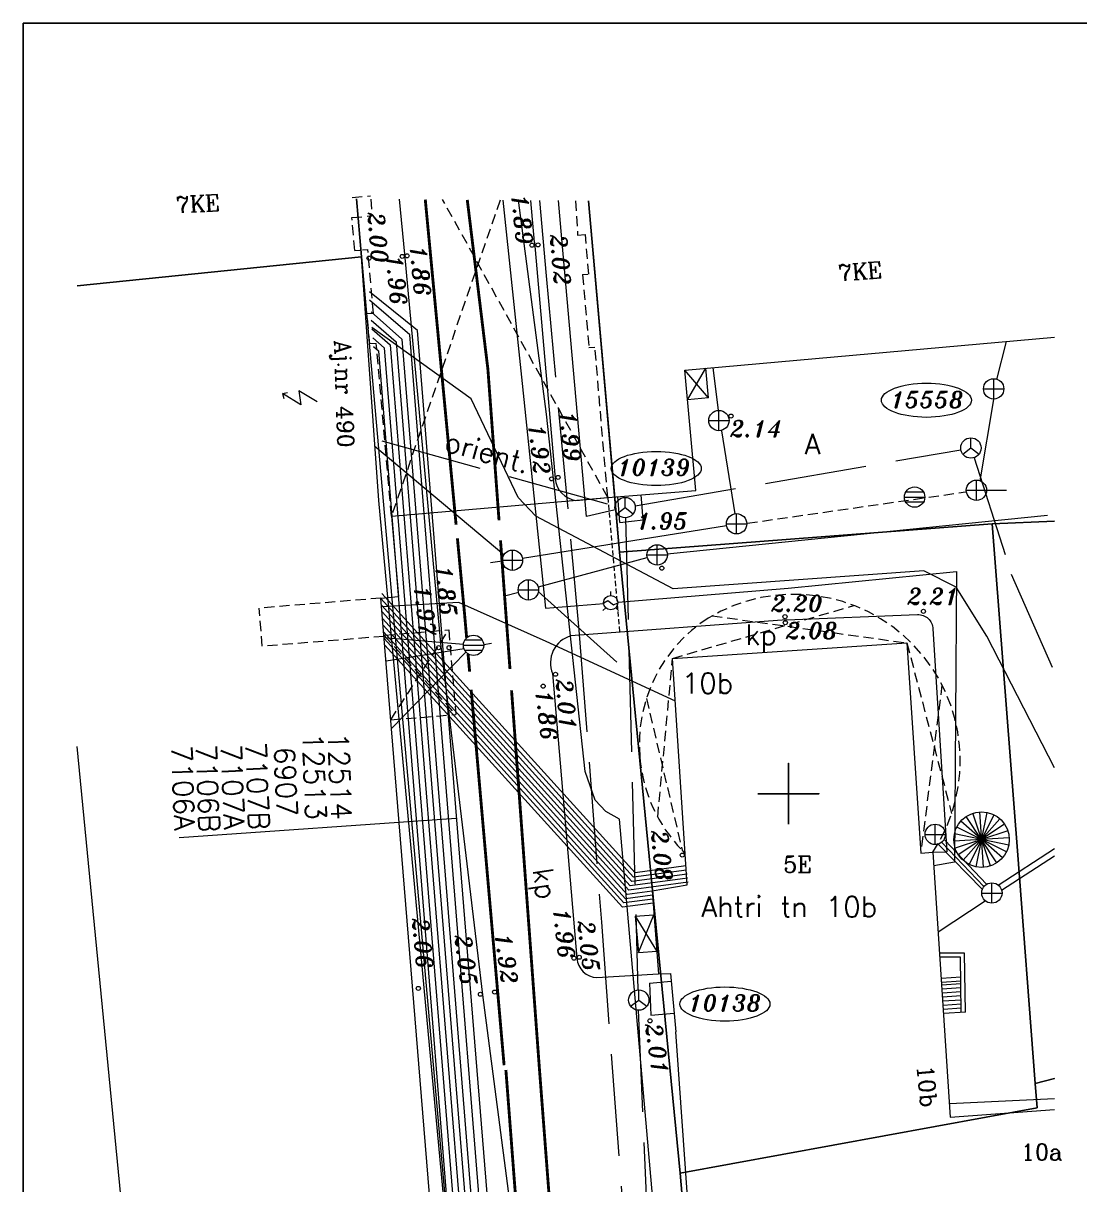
# Model space of a CAD drawing. Extents: x 543262 to 543352, y 6589145 to 6589288.
# Drawn here: x 543262.4 to 543314.3, y 6589230.8 to 6589287.9 of the extents above; entities that cross this region are included whole.
import ezdxf
from ezdxf.enums import TextEntityAlignment as Align

# ---------------------------------------------------------------- set-up
doc = ezdxf.new("R2010")
doc.units = 0
doc.header["$MEASUREMENT"] = 0
for name, pattern in [('DASHED', [0.75, 0.5, -0.25]), ('EHITATAV', [5, 3, -2]), ('HIDDEN', [0.375, 0.25, -0.125]), ('SIDE', [13, 5, -0.75, -0.75, 5, -1.5]), ('VARJUALUNE', [2.5, 2, -0.5]), ('VESI', [13, 5, -0.75, -0.75, 5, -1.5])]:
    doc.linetypes.add(name, pattern=pattern)
doc.layers.add('&rist', color=7, linetype='Continuous')
doc.layers.add('raam', color=7, linetype='Continuous')
for name, color, linetype, lineweight, plot in [('EHITISED', 7, 'Continuous', 0, False), ('GAASIKAEV', 7, 'Continuous', 0, False), ('GAASITRASS', 7, 'Continuous', 0, False), ('KAEVU NR.', 7, 'Continuous', 0, False), ('KANALIKAEV', 7, 'Continuous', 0, False), ('KANALITRASS', 7, 'Continuous', 0, False), ('KPKAABEL', 7, 'Continuous', 0, False), ('KÕRGUS', 7, 'Continuous', 0, False), ('MPKAABEL', 7, 'Continuous', 0, False), ('PIIR', 7, 'Continuous', 0, False), ('SADEVETEKAEV', 7, 'Continuous', 0, False), ('SIDEKAABEL', 4, 'Continuous', 0, False), ('SIDEKAEV', 4, 'Continuous', 0, False), ('SIDETRASS', 4, 'Continuous', 0, False), ('TEE', 7, 'Continuous', 0, False), ('VEETRASS', 7, 'Continuous', 0, False)]:
    doc.layers.add(name, color=color, linetype=linetype, lineweight=lineweight, plot=plot)
doc.styles.add('ITALICT', font='ITALICT')
doc.styles.add('ROMANC', font='ROMANC')
doc.styles.add('TXT', font='txt.shx')

# ---------------------------------------------------------------- blocks, each defined once
blk = doc.blocks.new('KK')
at = {"layer": 'KANALIKAEV', "color": 7, "linetype": 'Continuous', "lineweight": 0}
for p, q in [((-1, 0), (1, 0)), ((0, -1), (0, 1))]:
    blk.add_line(p, q, dxfattribs=at)
blk.add_circle((0, 0), 1, dxfattribs=at)
blk = doc.blocks.new('KR')
at = {"layer": 'SADEVETEKAEV', "color": 7, "linetype": 'Continuous', "lineweight": 0}
for p, q in [((-1, 0), (1, 0)), ((0.86, 0.5), (-0.86, 0.5)), ((0.86, -0.5), (-0.86, -0.5))]:
    blk.add_line(p, q, dxfattribs=at)
blk.add_circle((0, 0), 1, dxfattribs=at)
blk = doc.blocks.new('GSIIBE')
at = {"layer": 'GAASIKAEV', "color": 4, "linetype": 'Continuous', "lineweight": 0}
for p, q in [((-0.346, 0), (-0.139, 0.104)), ((-0.139, 0.104), (0.139, -0.104)), ((0, 0.35), (0, 0.547)), ((0.139, -0.104), (0.346, 0)), ((-0.247, -0.247), (-0.387, -0.387)), ((0.247, -0.247), (0.387, -0.387))]:
    blk.add_line(p, q, dxfattribs=at)
blk.add_circle((0, 0), 0.35, dxfattribs=at)
blk = doc.blocks.new('KS')
at = {"layer": 'SIDEKAEV', "color": 6, "linetype": 'Continuous', "lineweight": 0}
for p, q in [((-0.8, -0.6), (0, 0)), ((0, 0), (0, 1)), ((0, 0), (0.8, -0.6))]:
    blk.add_line(p, q, dxfattribs=at)
blk.add_circle((0, 0), 1, dxfattribs=at)
blk = doc.blocks.new('ALJAAM')
at = {"layer": 'EHITISED', "color": 5, "linetype": 'Continuous', "lineweight": 0}
for p, q in [((0, 3.5), (-0.65, 1.5)), ((-0.65, 1.5), (0.65, 2)), ((0.65, 2), (0, 0)), ((0.65, 2), (0, 0)), ((0, 0), (-0.23, 0.45)), ((0, 0), (0.45, 0.23))]:
    blk.add_line(p, q, dxfattribs=at)

msp = doc.modelspace()

# ---------------------------------------------------------------- linework, layer by layer
at = {"layer": '&rist'}
msp.add_lwpolyline([(543298.5, 6589250), (543301.5, 6589250), (543300, 6589250), (543300, 6589251.5), (543300, 6589248.5)], dxfattribs=at)
at = {"layer": 'EHITISED', "color": 5, "linetype": 'DASHED', "lineweight": 0}
for p, q in [((543278.574, 6589279.296, 1.968), (543279.48, 6589279.373, 1.968)), ((543279.49, 6589279.214, 1.969), (543279.539, 6589278.388, 1.972)), ((543285.834, 6589279.161, 1.264), (543280.499, 6589263.64)), ((543291.124, 6589264.562), (543283.016, 6589279.185, 1.262)), ((543289.537, 6589279.131), (543289.646, 6589277.435)), ((543278.557, 6589278.302, 1.972), (543279.539, 6589278.388, 1.972)), ((543278.699, 6589276.688, 1.974), (543278.557, 6589278.302, 1.972)), ((543289.646, 6589277.435), (543290.022, 6589277.467)), ((543290.19, 6589275.529, 0.927), (543290.026, 6589277.467, 1.091)), ((543279.623, 6589273.598, 1.979), (543279.347, 6589276.745, 1.974)), ((543289.892, 6589275.504), (543290.203, 6589271.916)), ((543279.624, 6589273.598, 1.981), (543279.305, 6589273.57, 1.981)), ((543279.434, 6589272.096, 1.981), (543279.305, 6589273.57, 1.979)), ((543279.753, 6589272.124, 1.981), (543279.434, 6589272.096, 1.981)), ((543280.499, 6589263.64), (543279.753, 6589272.124, 1.981)), ((543290.203, 6589271.916), (543290.494, 6589271.941)), ((543291.124, 6589264.562), (543290.496, 6589271.941, 0.624)), ((543279.985, 6589259.609, 0.349), (543274.005, 6589259.122, 0.349)), ((543274.158, 6589257.244), (543274.005, 6589259.122)), ((543294.311, 6589256.651), (543303.215, 6589259.247)), ((543296.254, 6589258.743), (543305.819, 6589257.412)), ((543280.133, 6589257.789, 7.098), (543283.32, 6589258.049, 3.235)), ((543280.471, 6589253.633, 7.099), (543283.32, 6589258.049, 3.235)), ((543283.32, 6589258.049, 3.235), (543283.659, 6589253.893, 9.839)), ((543280.138, 6589257.732), (543274.158, 6589257.244)), ((543280.133, 6589257.789, 7.098), (543283.659, 6589253.893, 3.235)), ((543305.819, 6589257.412), (543308.018, 6589249.03)), ((543293.58, 6589248.856), (543294.311, 6589256.651)), ((543307.542, 6589255.351), (543306.5, 6589247.086)), ((543293.025, 6589254.682), (543294.776, 6589247.231)), ((543280.471, 6589253.633, 7.099), (543283.659, 6589253.893, 3.235))]:
    msp.add_line(p, q, dxfattribs=at)
at = {"layer": 'EHITISED', "color": 5, "linetype": 'HIDDEN', "lineweight": 0}
for p, q in [((543278.699, 6589276.688, 1.972), (543279.347, 6589276.745, 1.972)), ((543289.892, 6589275.504), (543290.19, 6589275.529))]:
    msp.add_line(p, q, dxfattribs=at)
at = {"layer": 'EHITISED', "color": 5, "linetype": 'Continuous', "lineweight": 0}
for p, q in [((543294.906, 6589270.808), (543313.07, 6589272.43)), ((543295.449, 6589264.891), (543294.906, 6589270.808)), ((543296.067, 6589269.45), (543295.937, 6589270.9)), ((543291.124, 6589264.562), (543295.449, 6589264.891)), ((543292.86, 6589263.455), (543292.766, 6589264.687)), ((543280.499, 6589263.64), (543291.124, 6589264.562)), ((543291.719, 6589263.326), (543291.622, 6589264.6)), ((543280.499, 6589263.64), (543280.847, 6589259.685, 1.977)), ((543291.719, 6589263.326), (543292.86, 6589263.455)), ((543279.985, 6589259.609, 0.349), (543280.847, 6589259.685, 1.977)), ((543283.006, 6589222.443), (543279.985, 6589259.609)), ((543294.311, 6589256.651), (543305.819, 6589257.412)), ((543305.819, 6589257.412), (543306.5, 6589247.086)), ((543295.026, 6589245.524), (543294.311, 6589256.651)), ((543310.386, 6589248.774), (543308.577, 6589246.731)), ((543310.243, 6589246.614), (543308.738, 6589248.89)), ((543308.882, 6589246.525), (543310.1, 6589248.967)), ((543309.924, 6589246.456), (543309.059, 6589249.045)), ((543309.219, 6589246.411), (543309.764, 6589249.085)), ((543309.574, 6589246.387), (543309.409, 6589249.111)), ((543310.778, 6589248.187), (543308.19, 6589247.322)), ((543310.709, 6589247.145), (543308.268, 6589248.363)), ((543310.621, 6589248.506), (543308.345, 6589247.001)), ((543310.511, 6589246.848), (543308.468, 6589248.657)), ((543310.848, 6589247.837), (543308.124, 6589247.672)), ((543310.824, 6589247.482), (543308.15, 6589248.027)), ((543306.5, 6589247.086), (543307.09, 6589247.124)), ((543307.09, 6589247.124), (543307.947, 6589234.121)), ((543293.304, 6589245.238), (543295.026, 6589245.524)), ((543292.481, 6589243.988), (543293.394, 6589244.058)), ((543293.178, 6589240.7), (543294.239, 6589240.798)), ((543308.465, 6589240.994), (543307.513, 6589240.928)), ((543308.468, 6589240.793), (543307.527, 6589240.729)), ((543308.47, 6589240.667), (543307.535, 6589240.603)), ((543308.473, 6589240.467), (543307.549, 6589240.403)), ((543308.476, 6589240.266), (543307.563, 6589240.204)), ((543308.48, 6589240.066), (543307.576, 6589240.004)), ((543308.483, 6589239.866), (543307.59, 6589239.805)), ((543308.486, 6589239.666), (543307.604, 6589239.605)), ((543308.489, 6589239.465), (543307.617, 6589239.406)), ((543308.692, 6589239.279), (543307.631, 6589239.206)), ((543297.706, 6589192.705), (543294.47, 6589238.299)), ((543307.947, 6589234.121), (543313.07, 6589234.487))]:
    msp.add_line(p, q, dxfattribs=at)
at = {"layer": 'EHITISED', "color": 5, "linetype": 'VARJUALUNE', "lineweight": 0}
for p, q in [((543296.067, 6589269.45), (543294.906, 6589270.808)), ((543292.481, 6589243.988), (543293.531, 6589242.274)), ((543292.631, 6589242.205), (543293.394, 6589244.058))]:
    msp.add_line(p, q, dxfattribs=at)
msp.add_lwpolyline([(543296.067, 6589269.45), (543295.039, 6589269.356), (543295.937, 6589270.9)], dxfattribs=at)
at = {"layer": 'EHITISED', "color": 5, "linetype": 'DASHED', "lineweight": 0}
msp.add_lwpolyline([(543294.776, 6589247.231, -0.173554), (543292.707, 6589251.773, -0.279906), (543296.052, 6589258.625, -0.798884), (543307.09, 6589247.124)], format="xyb", dxfattribs=at)
at = {"layer": 'EHITISED', "color": 5, "linetype": 'Continuous', "lineweight": 0}
for points in [[(543265.051, 6589252.327), (543268.709, 6589214.573)], [(543293.304, 6589245.238), (543293.616, 6589241.162), (543294.206, 6589241.165), (543294.47, 6589238.299)], [(543292.481, 6589243.988), (543292.631, 6589242.205), (543293.531, 6589242.274)], [(543308.692, 6589239.279), (543308.647, 6589242.174), (543307.428, 6589242.177)], [(543308.492, 6589239.276), (543308.45, 6589241.975), (543307.442, 6589241.977)], [(543293.178, 6589240.7), (543293.236, 6589239.118), (543294.385, 6589239.224)]]:
    msp.add_lwpolyline(points, dxfattribs=at)
msp.add_circle((543309.486, 6589247.749), 1.364, dxfattribs=at)
at = {"layer": 'EHITISED', "color": 5, "linetype": 'VARJUALUNE', "lineweight": 0}
msp.add_arc((543300.344, 6589252.376), 7.581, 222.737, 224.3873, dxfattribs=at)
at = {"layer": 'GAASITRASS', "color": 4, "linetype": 'Continuous', "lineweight": 0}
for points in [[(543285.981, 6589279.16), (543286.916, 6589270.155), (543288.063, 6589259.115), (543290.941, 6589259.352)], [(543291.637, 6589259.409), (543299.995, 6589260.1), (543308.252, 6589260.927), (543308.163, 6589246.646), (543307.136, 6589246.456)]]:
    msp.add_lwpolyline(points, dxfattribs=at)
at = {"layer": 'KAEVU NR.', "color": 5, "linetype": 'Continuous', "lineweight": 0}
for centre in [(543306.781, 6589269.332), (543293.506, 6589265.978), (543296.878, 6589239.671)]:
    msp.add_ellipse(centre, major_axis=(-2.213, 0), ratio=0.379465, start_param=0, end_param=6.283175, dxfattribs=at)
at = {"layer": 'KANALITRASS', "color": 7, "linetype": 'Continuous', "lineweight": 0}
for p, q in [((543310.23, 6589270.346), (543310.719, 6589272.22)), ((543296.573, 6589268.834), (543296.307, 6589270.933)), ((543309.415, 6589265.375), (543310.081, 6589269.37)), ((543297.38, 6589263.757), (543296.724, 6589267.823)), ((543279.682, 6589267.073), (543286.03, 6589261.755)), ((543309.735, 6589264.909), (543310.717, 6589264.911)), ((543294.051, 6589261.782), (543312.729, 6589263.69)), ((543286.937, 6589261.572), (543296.959, 6589263.183)), ((543285.369, 6589261.357), (543285.948, 6589261.443)), ((543287.718, 6589260.169), (543293.07, 6589261.603)), ((543286.059, 6589259.724), (543286.756, 6589259.911)), ((543287.704, 6589259.942), (543291.579, 6589256.46)), ((543284.037, 6589257.336), (543280.146, 6589257.667)), ((543285.034, 6589257.33), (543285.419, 6589257.394)), ((543280.237, 6589256.524), (543284.082, 6589257.131)), ((543280.507, 6589253.2), (543284.135, 6589256.943)), ((543307.534, 6589247.61), (543309.601, 6589245.439)), ((543307.679, 6589247.723, 0), (543309.722, 6589245.558)), ((543307.378, 6589247.506), (543309.51, 6589245.322)), ((543310.31, 6589245.511), (543313.07, 6589247.307)), ((543310.473, 6589245.259), (543313.07, 6589246.948)), ((543307.347, 6589243.226), (543309.664, 6589244.748))]:
    msp.add_line(p, q, dxfattribs=at)
at = {"layer": 'KANALITRASS', "color": 7, "linetype": 'DASHED', "lineweight": 0}
msp.add_line((543297.98, 6589263.292), (543308.703, 6589264.829), dxfattribs=at)
at = {"layer": 'KANALITRASS', "color": 7, "linetype": 'EHITATAV', "lineweight": 0, "const_width": 0.14}
for points in [[(543283.678, 6589263.216), (543282.164, 6589279.192)], [(543284.227, 6589279.175), (543285.239, 6589270.866), (543285.786, 6589263.432)], [(543284.196, 6589257.661), (543284.092, 6589258.847), (543283.742, 6589262.547)], [(543285.859, 6589262.446), (543286.324, 6589256.129)], [(543284.342, 6589255.999), (543284.265, 6589256.872)], [(543286.035, 6589236.666), (543284.419, 6589255.11)], [(543286.401, 6589255.081), (543287.765, 6589236.56)], [(543286.123, 6589236.435), (543290.65, 6589177.18)], [(543287.765, 6589236.56), (543292.303, 6589177.17)]]:
    msp.add_lwpolyline(points, dxfattribs=at)
at = {"layer": 'KPKAABEL', "color": 14, "linetype": 'Continuous', "lineweight": 0}
for points in [[(543289.359, 6589177.188), (543289.396, 6589189.253), (543288.116, 6589213.647), (543285.36, 6589228.358), (543283.901, 6589246.483), (543281.785, 6589272.755), (543279.427, 6589274.659)], [(543289.074, 6589177.19), (543288.996, 6589189.238), (543287.718, 6589213.6), (543284.963, 6589228.305), (543283.502, 6589246.451), (543281.401, 6589272.547), (543279.427, 6589274.246)], [(543279.499, 6589273.675), (543281.016, 6589272.339), (543283.103, 6589246.419), (543284.566, 6589228.252), (543287.32, 6589213.552), (543288.596, 6589189.223), (543288.715, 6589177.192)], [(543279.504, 6589273.271), (543280.727, 6589272.194), (543282.804, 6589246.395), (543284.268, 6589228.212), (543287.021, 6589213.516), (543288.296, 6589189.214), (543288.456, 6589177.194)], [(543313.07, 6589251.271), (543309.752, 6589257.748), (543308.238, 6589260.155), (543306.655, 6589260.946), (543294.343, 6589260.071), (543287.594, 6589263.632), (543286.724, 6589264.553), (543284.418, 6589269.402), (543279.536, 6589272.902)], [(543279.542, 6589272.838), (543280.437, 6589272.049), (543282.505, 6589246.371), (543283.97, 6589228.172), (543286.723, 6589213.481), (543287.996, 6589189.204), (543288.197, 6589177.196)], [(543279.58, 6589272.405), (543280.148, 6589271.904), (543282.206, 6589246.347), (543283.673, 6589228.133), (543286.424, 6589213.445), (543287.696, 6589189.195), (543287.939, 6589177.197)], [(543279.618, 6589271.972), (543279.859, 6589271.759), (543281.907, 6589246.323), (543283.375, 6589228.093), (543286.126, 6589213.409), (543287.396, 6589189.186), (543287.679, 6589177.199)], [(543294.992, 6589246.255), (543292.389, 6589245.908), (543279.987, 6589259.585)], [(543294.966, 6589246.453), (543292.467, 6589246.12), (543280.034, 6589259.831)], [(543295.019, 6589246.057), (543292.312, 6589245.696), (543280.013, 6589259.258)], [(543295.045, 6589245.858), (543292.234, 6589245.484), (543280.04, 6589258.931)], [(543295.072, 6589245.66), (543292.156, 6589245.272), (543280.067, 6589258.604)], [(543293.305, 6589245.223), (543292.079, 6589245.059), (543280.093, 6589258.277)], [(543293.32, 6589245.023), (543292.001, 6589244.847), (543280.12, 6589257.95)], [(543293.336, 6589244.823), (543291.924, 6589244.635), (543280.146, 6589257.623)], [(543293.351, 6589244.624), (543291.846, 6589244.423), (543280.173, 6589257.296)], [(543307.906, 6589234.782), (543313.07, 6589235.036)]]:
    msp.add_lwpolyline(points, dxfattribs=at)
msp.add_polyline3d([(543297.697, 6589177.136, 0), (543296.831, 6589187.784, 0), (543296.753, 6589194.324, 0), (543295.784, 6589203.962, 0), (543293.983, 6589222.806, 0), (543291.696, 6589248.745, 0), (543291.039, 6589249.131, 0), (543290.516, 6589249.68, 0), (543290.014, 6589251.1, 0), (543288.119, 6589268.641, 0), (543286.749, 6589279.154, 0)], dxfattribs=at)
at = {"layer": 'KÕRGUS', "linetype": 'Continuous', "lineweight": 0}
for centre in [(543287.401, 6589276.95), (543287.699, 6589276.964), (543279.399, 6589276.312), (543281.031, 6589276.397), (543281.272, 6589276.425), (543297.179, 6589268.556), (543288.366, 6589265.469), (543288.688, 6589265.543), (543293.781, 6589261.083), (543306.632, 6589258.963), (543299.833, 6589258.7), (543299.848, 6589258.402), (543282.816, 6589257.179), (543283.334, 6589257.179), (543288.558, 6589255.87), (543287.954, 6589255.287), (543294.787, 6589246.987), (543289.465, 6589241.925), (543289.727, 6589241.969), (543281.824, 6589240.438), (543284.873, 6589240.152), (543285.57, 6589240.26), (543293.2, 6589238.844)]:
    msp.add_circle(centre, 0.1, dxfattribs=at)
at = {"layer": 'MPKAABEL', "color": 34, "linetype": 'Continuous', "lineweight": 0}
msp.add_line((543283.683, 6589248.782), (543270.077, 6589247.84), dxfattribs=at)
msp.add_lwpolyline([(543294.451, 6589254.546), (543288.101, 6589257.474), (543283.806, 6589259.39), (543280.02, 6589259.18)], dxfattribs=at)
at = {"layer": 'PIIR', "color": 1, "linetype": 'Continuous', "lineweight": 0}
for points in [[(543265.026, 6589214.11), (543284.404, 6589215.818), (543279.878, 6589264.408), (543279.039, 6589276.378), (543278.787, 6589279.22)], [(543278.787, 6589279.22), (543279.039, 6589276.378), (543265.065, 6589274.951)], [(543290.174, 6589279.126), (543291.408, 6589265.277), (543291.707, 6589261.867), (543293.286, 6589245.597), (543294.675, 6589231.367), (543298.001, 6589192.667), (543299.148, 6589177.127)], [(543313.07, 6589263.394), (543310.007, 6589263.265), (543291.707, 6589261.867), (543290.176, 6589279.126)], [(543265.065, 6589274.951), (543279.039, 6589276.378), (543284.404, 6589215.818), (543265.026, 6589214.11)], [(543313.07, 6589236.006), (543312.125, 6589235.775), (543311.246, 6589247.195), (543310.007, 6589263.265), (543313.07, 6589263.394)], [(543313.07, 6589195.556), (543298.001, 6589192.667), (543294.675, 6589231.367), (543312.225, 6589234.575), (543312.125, 6589235.775), (543313.07, 6589236.006)]]:
    msp.add_lwpolyline(points, dxfattribs=at)
msp.add_lwpolyline([(543293.286, 6589245.597), (543291.707, 6589261.867), (543310.007, 6589263.265), (543311.246, 6589247.195), (543312.125, 6589235.775), (543312.225, 6589234.575), (543294.675, 6589231.367)], close=True, dxfattribs=at)
at = {"layer": 'raam'}
msp.add_line((543262.417, 6589287.852), (543262.417, 6589145.134), dxfattribs=at)
msp.add_lwpolyline([(543262.417, 6589287.852), (543352.417, 6589287.852)], dxfattribs=at)
at = {"layer": 'SIDEKAABEL', "color": 204, "linetype": 'Continuous', "lineweight": 0}
msp.add_lwpolyline([(543291.426, 6589263.932), (543290.085, 6589263.627), (543288.879, 6589277.265), (543288.713, 6589279.138)], dxfattribs=at)
at = {"layer": 'SIDETRASS', "linetype": 'SIDE', "lineweight": 0}
for p, q in [((543280.022, 6589267.332), (543291.485, 6589264.141)), ((543292.471, 6589264.141), (543308.47, 6589266.903)), ((543291.991, 6589263.558), (543292.597, 6589240.363))]:
    msp.add_line(p, q, dxfattribs=at)
for points in [[(543309.116, 6589266.511), (543310.946, 6589260.795), (543313.07, 6589255.932)], [(543292.623, 6589239.366), (543293.398, 6589220.969), (543294.128, 6589205.143)]]:
    msp.add_lwpolyline(points, dxfattribs=at)
at = {"layer": 'TEE', "color": 52, "linetype": 'HIDDEN', "lineweight": 0}
msp.add_line((543291.124, 6589264.562), (543291.707, 6589257.936), dxfattribs=at)
at = {"layer": 'TEE', "color": 52, "linetype": 'Continuous', "lineweight": 0}
msp.add_line((543307.09, 6589247.124), (543307.787, 6589247.144), dxfattribs=at)
msp.add_lwpolyline([(543280.877, 6589279.203), (543281.14, 6589276.505), (543282.927, 6589257.231), (543284.979, 6589240.121)], dxfattribs=at)
for points in [[(543287.536, 6589277.094), (543287.352, 6589279.149, -0.32458)], [(543287.536, 6589277.094), (543288.543, 6589265.485, 0.349347), (543289.564, 6589264.408), (543291.124, 6589264.562)], [(543299.904, 6589258.538), (543289.317, 6589257.761, 0.447088), (543288.416, 6589255.902)], [(543299.904, 6589258.538), (543306.336, 6589258.802, -0.41694), (543307.095, 6589258.096), (543307.787, 6589247.144)], [(543288.416, 6589255.902), (543289.605, 6589241.922, 0.37707), (543290.595, 6589240.972), (543293.616, 6589241.162)], [(543284.979, 6589240.121), (543287.304, 6589222.343), (543288.595, 6589208.456), (543288.604, 6589202.338, -0.074998), (543287.723, 6589196.437, -0.214358), (543286.593, 6589195.15), (543283.461, 6589194.699), (543280.167, 6589194.389)]]:
    msp.add_lwpolyline(points, format="xyb", dxfattribs=at)
at = {"layer": 'VEETRASS', "color": 5, "linetype": 'VESI', "lineweight": 0}
msp.add_lwpolyline([(543287.772, 6589279.145), (543288.097, 6589275.45), (543289.712, 6589258.032), (543290.815, 6589243.685), (543293.257, 6589210.803), (543293.26, 6589210.776)], dxfattribs=at)

# ---------------------------------------------------------------- block references
at = {"layer": 'EHITISED', "color": 5, "linetype": 'DASHED', "lineweight": 0, "xscale": 0.5, "yscale": 0.5, "zscale": 0.5, "rotation": 256.8720017008512}
msp.add_blockref('ALJAAM', (543275.153, 6589269.655), dxfattribs=at)
at = {"layer": 'GAASIKAEV', "color": 4, "linetype": 'Continuous', "lineweight": 0}
msp.add_blockref('GSIIBE', (543291.272, 6589259.387), dxfattribs=at)
at = {"layer": 'KANALIKAEV', "color": 7, "linetype": 'Continuous', "lineweight": 0, "xscale": 0.5, "yscale": 0.5, "zscale": 0.5}
for p in [(543310.081, 6589269.891), (543296.586, 6589268.334), (543309.235, 6589264.909), (543297.453, 6589263.262), (543286.447, 6589261.474), (543293.553, 6589261.732), (543287.227, 6589260.013, 1.85), (543307.212, 6589248.006), (543309.992, 6589245.125)]:
    msp.add_blockref('KK', p, dxfattribs=at)
at = {"layer": 'SADEVETEKAEV', "color": 7, "linetype": 'Continuous', "lineweight": 0, "xscale": 0.5, "yscale": 0.5, "zscale": 0.5}
for p in [(543306.199, 6589264.574), (543284.535, 6589257.293)]:
    msp.add_blockref('KR', p, dxfattribs=at)
at = {"layer": 'SIDEKAEV', "color": 6, "linetype": 'Continuous', "lineweight": 0, "xscale": 0.5, "yscale": 0.5, "zscale": 0.5}
for p in [(543308.963, 6589266.987), (543291.978, 6589264.058), (543292.651, 6589239.866)]:
    msp.add_blockref('KS', p, dxfattribs=at)

# ---------------------------------------------------------------- texts
at = {"layer": 'EHITISED', "color": 5, "linetype": 'Continuous', "lineweight": 0, "style": 'ROMANC'}
for s, rotation, p in [('7KE', 3.191, (543269.932, 6589278.527)), ('7KE', 4.4778, (543302.476, 6589275.18)), ('Aj.nr 490', 271.7374, (543277.711, 6589272.268)), ('10b', 274.6479, (543306.33, 6589236.638))]:
    msp.add_text(s, height=0.8, rotation=rotation, dxfattribs=at).set_placement(p)
at = {"layer": 'EHITISED', "color": 5, "linetype": 'Continuous', "lineweight": 0}
for s, height, style, p in [('10b', 1, 'TXT', (543294.761, 6589254.932)), ('5E', 0.8, 'ROMANC', (543299.747, 6589246.129)), ('10a', 0.8, 'ROMANC', (543311.421, 6589232.002))]:
    msp.add_text(s, height=height, dxfattribs=dict(at, style=style)).set_placement(p)
at = {"layer": 'KAEVU NR.', "color": 5, "linetype": 'Continuous', "lineweight": 0, "style": 'ITALICT'}
for s, p in [('15558', (543306.805, 6589269.367)), ('10139', (543293.376, 6589266.033)), ('10138', (543296.868, 6589239.726))]:
    msp.add_text(s, height=0.8, dxfattribs=at).set_placement(p, align=Align.MIDDLE)
at = {"layer": 'KPKAABEL', "color": 14, "linetype": 'Continuous', "lineweight": 0, "style": 'TXT'}
for s, p in [('12513', (543276.128, 6589252.969)), ('12514', (543277.382, 6589252.982)), ('7106A', (543269.682, 6589252.369)), ('7106B', (543270.889, 6589252.404)), ('7107A', (543272.115, 6589252.41)), ('7107B', (543273.329, 6589252.523)), ('6907', (543274.743, 6589252.285))]:
    msp.add_text(s, height=1, rotation=272.3216, dxfattribs=at).set_placement(p)
at = {"layer": 'KÕRGUS', "linetype": 'Continuous', "lineweight": 0, "style": 'ITALICT'}
for s, rotation, p in [(' 1.89', 275.6858, (543287.149, 6589280.077)), (' 2.00', 274.6185, (543280.094, 6589279.168)), (' 2.02', 274.93, (543289.049, 6589278.082)), (' 1.86', 275.1361, (543282.167, 6589277.543)), (' 1.96', 275.3721, (543280.984, 6589277.091)), (' 1.99', 275.496, (543289.506, 6589269.416)), (' 1.92', 276.1855, (543287.976, 6589268.785)), (' 1.85', 275.5828, (543283.419, 6589261.827)), (' 1.97', 276.4716, (543282.353, 6589260.838)), (' 2.01', 274.9715, (543289.329, 6589256.245)), (' 1.86', 276.7736, (543288.317, 6589255.712)), (' 2.08', 275.7695, (543294.001, 6589248.811)), (' 1.96', 276.1396, (543289.193, 6589244.988)), (' 2.06', 275.4355, (543282.263, 6589244.504)), (' 2.05', 276.5947, (543290.378, 6589244.375)), (' 2.05', 276.8717, (543284.344, 6589243.686)), (' 1.92', 277.3375, (543286.32, 6589243.767)), (' 2.01', 278.369, (543293.675, 6589239.345))]:
    msp.add_text(s, height=0.8, rotation=rotation, dxfattribs=at).set_placement(p, align=Align.TOP_LEFT)
for s, p in [(' 2.14', (543296.586, 6589268.334)), (' 1.95', (543291.983, 6589263.793)), (' 2.20', (543298.602, 6589259.749)), (' 2.21', (543305.289, 6589260.096)), (' 2.08', (543299.327, 6589258.417))]:
    msp.add_text(s, height=0.8, dxfattribs=at).set_placement(p, align=Align.TOP_LEFT)
at = {"layer": 'PIIR', "color": 1, "linetype": 'Continuous', "lineweight": 0, "style": 'TXT'}
msp.add_text('Ahtri tn 10b', height=1, dxfattribs=at).set_placement((543300.041, 6589244.472, -1.806), align=Align.MIDDLE)
at = {"layer": 'SIDETRASS', "linetype": 'SIDE', "lineweight": 0, "style": 'TXT'}
msp.add_text('orient.', height=1, rotation=344.4615, dxfattribs=at).set_placement((543283.036, 6589266.861))
at = {"layer": 'TEE', "color": 52, "linetype": 'Continuous', "lineweight": 0, "style": 'TXT'}
for s, p in [('A', (543300.794, 6589266.681)), ('kp', (543297.889, 6589257.312))]:
    msp.add_text(s, height=1, dxfattribs=at).set_placement(p)
msp.add_text('kp', height=1, rotation=278.1332, dxfattribs=at).set_placement((543287.432, 6589246.275))

doc.saveas('drawing.dxf')
